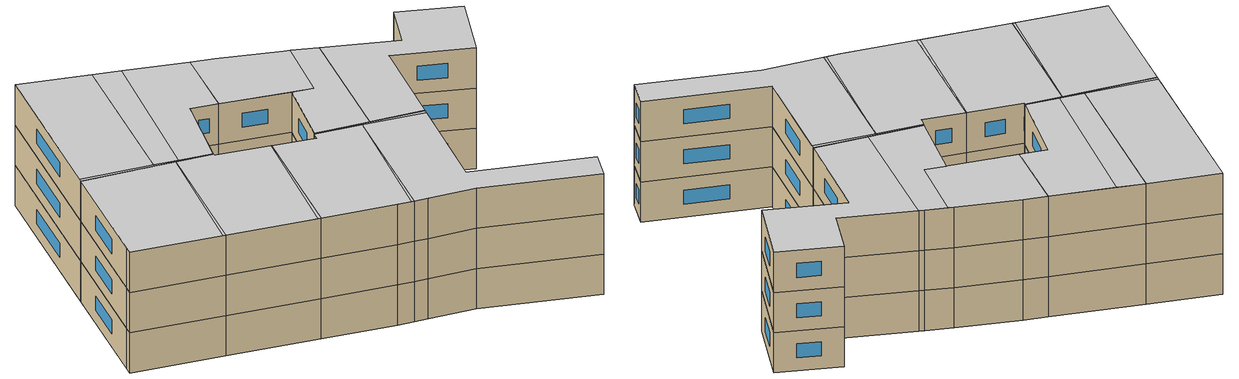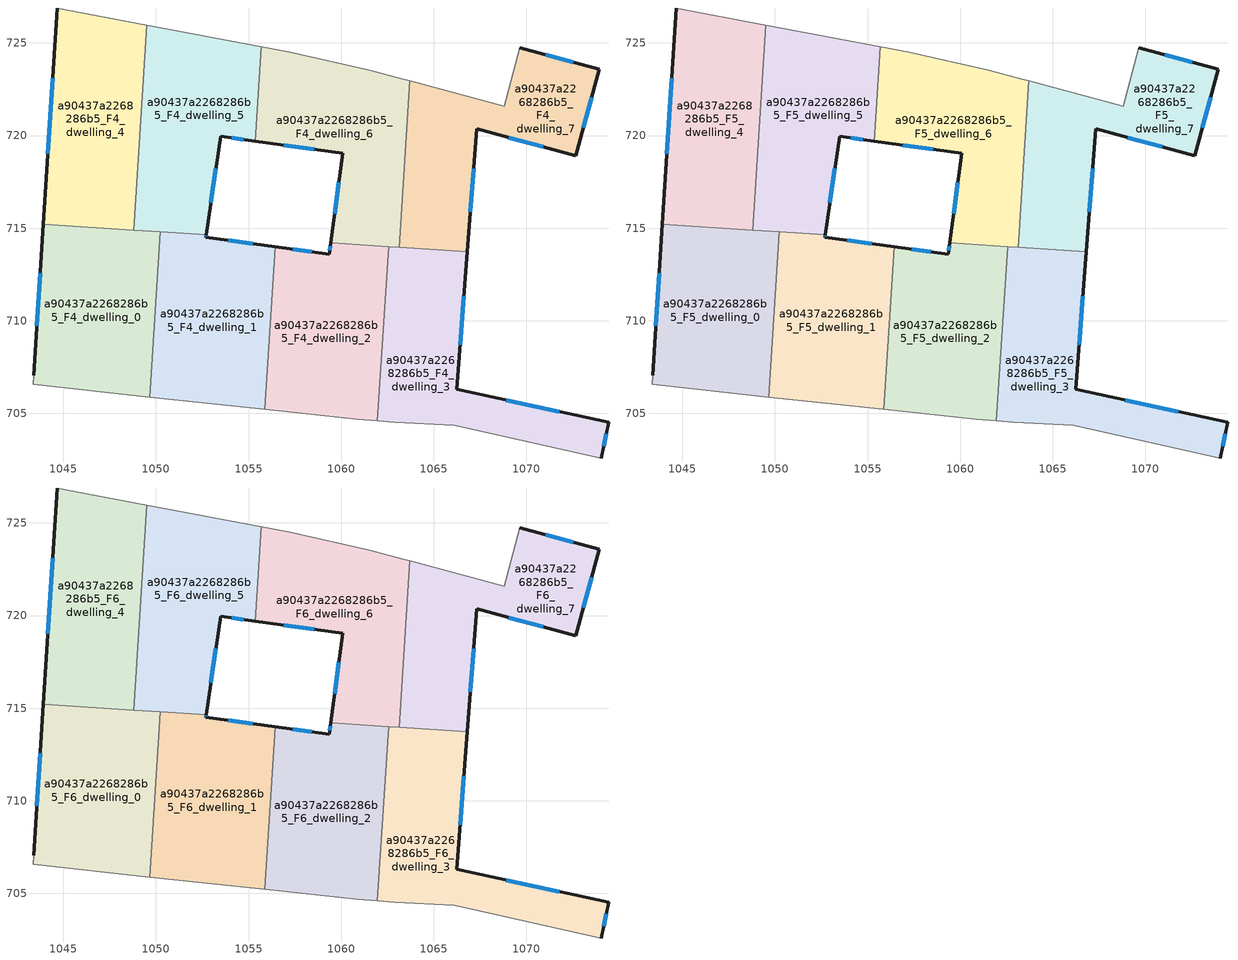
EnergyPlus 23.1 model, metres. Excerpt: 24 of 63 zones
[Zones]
a90437a2268286b5_F4_dwelling_0
 floor to a90437a2268286b5_F3_dwelling_0 (EU_floor_Construction): 1050.23,714.81 1049.66,705.89 1043.37,706.57 1043.4,707.08 1043.93,715.22 z12
 wall outside (EU_wall_Construction): 1043.93,715.22 1043.4,707.08 z12:15
 wall to a90437a2268286b5_F4_dwelling_1 (EU_wall_Construction): 1049.66,705.89 1050.23,714.81 z12:15
 wall adiabatic (EU_wall_Construction): 1043.4,707.08 1043.37,706.57 1049.66,705.89 z12:15
 wall to a90437a2268286b5_F4_dwelling_4 (EU_wall_Construction): 1048.8,714.9 1043.93,715.22 z12:15
 wall to a90437a2268286b5_F4_dwelling_5 (EU_wall_Construction): 1050.23,714.81 1048.8,714.9 z12:15
 window (EU_Window_Construction): 1043.76,712.57 1043.57,709.72 z12.98:14.02
a90437a2268286b5_F4_dwelling_1
 floor to a90437a2268286b5_F3_dwelling_1 (EU_floor_Construction): 1056.44,714 1055.87,705.22 1049.66,705.89 1050.23,714.81 1052.72,714.65 1052.7,714.5 z12
 wall outside (EU_wall_Construction): 1056.44,714 1052.7,714.5 1052.72,714.65 z12:15
 wall to a90437a2268286b5_F4_dwelling_2 (EU_wall_Construction): 1055.87,705.22 1056.44,714 z12:15
 wall adiabatic (EU_wall_Construction): 1049.66,705.89 1055.87,705.22 z12:15
 wall to a90437a2268286b5_F4_dwelling_5 (EU_wall_Construction): 1052.72,714.65 1050.23,714.81 z12:15
 window (EU_Window_Construction): 1052.71,714.55 1052.72,714.6 / 1055.22,714.16 1053.92,714.34 z12.98:14.02
a90437a2268286b5_F4_dwelling_2
 floor to a90437a2268286b5_F3_dwelling_2 (EU_floor_Construction): 1062.57,714.01 1061.96,704.59 1060.88,704.67 1055.87,705.22 1056.44,714 1059.35,713.61 1059.43,714.21 z12
 wall outside (EU_wall_Construction): 1059.43,714.21 1059.35,713.61 1056.44,714 z12:15
 wall to a90437a2268286b5_F4_dwelling_3 (EU_wall_Construction): 1061.96,704.59 1062.57,714.01 z12:15
 wall adiabatic (EU_wall_Construction): 1055.87,705.22 1060.88,704.67 1061.96,704.59 z12:15
 wall to a90437a2268286b5_F4_dwelling_6 (EU_wall_Construction): 1062.57,714.01 1059.43,714.21 z12:15
 window (EU_Window_Construction): 1058.4,713.73 1057.39,713.87 / 1059.41,714.02 1059.38,713.8 z12.98:14.02
a90437a2268286b5_F4_dwelling_3
 floor to a90437a2268286b5_F3_dwelling_3 (EU_floor_Construction): 1066.81,713.74 1066.24,706.3 1074.45,704.51 1074.03,702.59 1066.11,704.36 1062.9,704.53 1061.96,704.59 1062.57,714.01 z12
 wall outside (EU_wall_Construction): 1074.03,702.59 1074.45,704.51 1066.24,706.3 1066.81,713.74 z12:15
 wall adiabatic (EU_wall_Construction): 1061.96,704.59 1062.9,704.53 1066.11,704.36 1074.03,702.59 z12:15
 wall to a90437a2268286b5_F4_dwelling_7 (EU_wall_Construction): 1066.81,713.74 1063.13,713.97 z12:15
 wall to a90437a2268286b5_F4_dwelling_6 (EU_wall_Construction): 1063.13,713.97 1062.57,714.01 z12:15
 window (EU_Window_Construction): 1066.43,708.72 1066.62,711.32 / 1071.78,705.1 1068.91,705.72 / 1074.17,703.22 1074.31,703.89 z12.98:14.02
a90437a2268286b5_F4_dwelling_4
 floor to a90437a2268286b5_F3_dwelling_4 (EU_floor_Construction): 1049.52,725.96 1048.8,714.9 1043.93,715.22 1044.68,726.88 z12
 wall outside (EU_wall_Construction): 1044.68,726.88 1043.93,715.22 z12:15
 wall to a90437a2268286b5_F4_dwelling_5 (EU_wall_Construction): 1048.8,714.9 1049.52,725.96 z12:15
 wall adiabatic (EU_wall_Construction): 1049.52,725.96 1044.68,726.88 z12:15
 window (EU_Window_Construction): 1044.44,723.09 1044.17,719.01 z12.98:14.02
a90437a2268286b5_F4_dwelling_5
 floor to a90437a2268286b5_F3_dwelling_5 (EU_floor_Construction): 1055.69,724.78 1055.36,719.7 1053.49,719.96 1052.72,714.65 1048.8,714.9 1049.52,725.96 z12
 wall outside (EU_wall_Construction): 1052.72,714.65 1053.49,719.96 1055.36,719.7 z12:15
 wall adiabatic (EU_wall_Construction): 1055.69,724.78 1049.52,725.96 z12:15
 wall to a90437a2268286b5_F4_dwelling_6 (EU_wall_Construction): 1055.36,719.7 1055.69,724.78 z12:15
 window (EU_Window_Construction): 1054.1,719.87 1054.76,719.78 / 1052.97,716.37 1053.24,718.23 z12.98:14.02
a90437a2268286b5_F4_dwelling_6
 floor to a90437a2268286b5_F3_dwelling_6 (EU_floor_Construction): 1063.36,723.04 1063.71,722.95 1063.13,713.97 1059.43,714.21 1060.08,719.05 1055.36,719.7 1055.69,724.78 1057.24,724.49 1061.54,723.52 z12
 wall outside (EU_wall_Construction): 1055.36,719.7 1060.08,719.05 1059.43,714.21 z12:15
 wall adiabatic (EU_wall_Construction): 1063.71,722.95 1063.36,723.04 1061.54,723.52 1057.24,724.49 1055.69,724.78 z12:15
 wall to a90437a2268286b5_F4_dwelling_7 (EU_wall_Construction): 1063.13,713.97 1063.71,722.95 z12:15
 window (EU_Window_Construction): 1059.87,717.48 1059.64,715.79 / 1056.9,719.49 1058.55,719.26 z12.98:14.02
a90437a2268286b5_F4_dwelling_7
 floor to a90437a2268286b5_F3_dwelling_7 (EU_floor_Construction): 1073.93,723.57 1072.66,718.91 1067.31,720.36 1066.81,713.74 1063.13,713.97 1063.71,722.95 1068.8,721.59 1069.64,724.74 z12
 wall outside (EU_wall_Construction): 1066.81,713.74 1067.31,720.36 1072.66,718.91 1073.93,723.57 1069.64,724.74 z12:15
 wall adiabatic (EU_wall_Construction): 1069.64,724.74 1068.8,721.59 1063.71,722.95 z12:15
 window (EU_Window_Construction): 1066.97,715.89 1067.15,718.21 / 1072.54,723.95 1071.04,724.36 / 1073.07,720.43 1073.52,722.06 / 1069.05,719.89 1070.92,719.39 z12.98:14.02
a90437a2268286b5_F5_dwelling_0
 floor to a90437a2268286b5_F4_dwelling_0 (EU_floor_Construction): 1050.23,714.81 1049.66,705.89 1043.37,706.57 1043.4,707.08 1043.93,715.22 z15
 wall outside (EU_wall_Construction): 1043.93,715.22 1043.4,707.08 z15:18
 wall to a90437a2268286b5_F5_dwelling_1 (EU_wall_Construction): 1049.66,705.89 1050.23,714.81 z15:18
 wall adiabatic (EU_wall_Construction): 1043.4,707.08 1043.37,706.57 1049.66,705.89 z15:18
 wall to a90437a2268286b5_F5_dwelling_4 (EU_wall_Construction): 1048.8,714.9 1043.93,715.22 z15:18
 wall to a90437a2268286b5_F5_dwelling_5 (EU_wall_Construction): 1050.23,714.81 1048.8,714.9 z15:18
 window (EU_Window_Construction): 1043.76,712.57 1043.57,709.72 z15.98:17.02
a90437a2268286b5_F5_dwelling_1
 floor to a90437a2268286b5_F4_dwelling_1 (EU_floor_Construction): 1056.44,714 1055.87,705.22 1049.66,705.89 1050.23,714.81 1052.72,714.65 1052.7,714.5 z15
 wall outside (EU_wall_Construction): 1056.44,714 1052.7,714.5 1052.72,714.65 z15:18
 wall to a90437a2268286b5_F5_dwelling_2 (EU_wall_Construction): 1055.87,705.22 1056.44,714 z15:18
 wall adiabatic (EU_wall_Construction): 1049.66,705.89 1055.87,705.22 z15:18
 wall to a90437a2268286b5_F5_dwelling_5 (EU_wall_Construction): 1052.72,714.65 1050.23,714.81 z15:18
 window (EU_Window_Construction): 1052.71,714.55 1052.72,714.6 / 1055.22,714.16 1053.92,714.34 z15.98:17.02
a90437a2268286b5_F5_dwelling_2
 floor to a90437a2268286b5_F4_dwelling_2 (EU_floor_Construction): 1062.57,714.01 1061.96,704.59 1060.88,704.67 1055.87,705.22 1056.44,714 1059.35,713.61 1059.43,714.21 z15
 wall outside (EU_wall_Construction): 1059.43,714.21 1059.35,713.61 1056.44,714 z15:18
 wall to a90437a2268286b5_F5_dwelling_3 (EU_wall_Construction): 1061.96,704.59 1062.57,714.01 z15:18
 wall adiabatic (EU_wall_Construction): 1055.87,705.22 1060.88,704.67 1061.96,704.59 z15:18
 wall to a90437a2268286b5_F5_dwelling_6 (EU_wall_Construction): 1062.57,714.01 1059.43,714.21 z15:18
 window (EU_Window_Construction): 1058.4,713.73 1057.39,713.87 / 1059.41,714.02 1059.38,713.8 z15.98:17.02
a90437a2268286b5_F5_dwelling_3
 floor to a90437a2268286b5_F4_dwelling_3 (EU_floor_Construction): 1066.81,713.74 1066.24,706.3 1074.45,704.51 1074.03,702.59 1066.11,704.36 1062.9,704.53 1061.96,704.59 1062.57,714.01 z15
 wall outside (EU_wall_Construction): 1074.03,702.59 1074.45,704.51 1066.24,706.3 1066.81,713.74 z15:18
 wall adiabatic (EU_wall_Construction): 1061.96,704.59 1062.9,704.53 1066.11,704.36 1074.03,702.59 z15:18
 wall to a90437a2268286b5_F5_dwelling_7 (EU_wall_Construction): 1066.81,713.74 1063.13,713.97 z15:18
 wall to a90437a2268286b5_F5_dwelling_6 (EU_wall_Construction): 1063.13,713.97 1062.57,714.01 z15:18
 window (EU_Window_Construction): 1066.43,708.72 1066.62,711.32 / 1071.78,705.1 1068.91,705.72 / 1074.17,703.22 1074.31,703.89 z15.98:17.02
a90437a2268286b5_F5_dwelling_4
 floor to a90437a2268286b5_F4_dwelling_4 (EU_floor_Construction): 1049.52,725.96 1048.8,714.9 1043.93,715.22 1044.68,726.88 z15
 wall outside (EU_wall_Construction): 1044.68,726.88 1043.93,715.22 z15:18
 wall to a90437a2268286b5_F5_dwelling_5 (EU_wall_Construction): 1048.8,714.9 1049.52,725.96 z15:18
 wall adiabatic (EU_wall_Construction): 1049.52,725.96 1044.68,726.88 z15:18
 window (EU_Window_Construction): 1044.44,723.09 1044.17,719.01 z15.98:17.02
a90437a2268286b5_F5_dwelling_5
 floor to a90437a2268286b5_F4_dwelling_5 (EU_floor_Construction): 1055.69,724.78 1055.36,719.7 1053.49,719.96 1052.72,714.65 1048.8,714.9 1049.52,725.96 z15
 wall outside (EU_wall_Construction): 1052.72,714.65 1053.49,719.96 1055.36,719.7 z15:18
 wall adiabatic (EU_wall_Construction): 1055.69,724.78 1049.52,725.96 z15:18
 wall to a90437a2268286b5_F5_dwelling_6 (EU_wall_Construction): 1055.36,719.7 1055.69,724.78 z15:18
 window (EU_Window_Construction): 1054.1,719.87 1054.76,719.78 / 1052.97,716.37 1053.24,718.23 z15.98:17.02
a90437a2268286b5_F5_dwelling_6
 floor to a90437a2268286b5_F4_dwelling_6 (EU_floor_Construction): 1063.36,723.04 1063.71,722.95 1063.13,713.97 1059.43,714.21 1060.08,719.05 1055.36,719.7 1055.69,724.78 1057.24,724.49 1061.54,723.52 z15
 wall outside (EU_wall_Construction): 1055.36,719.7 1060.08,719.05 1059.43,714.21 z15:18
 wall adiabatic (EU_wall_Construction): 1063.71,722.95 1063.36,723.04 1061.54,723.52 1057.24,724.49 1055.69,724.78 z15:18
 wall to a90437a2268286b5_F5_dwelling_7 (EU_wall_Construction): 1063.13,713.97 1063.71,722.95 z15:18
 window (EU_Window_Construction): 1059.87,717.48 1059.64,715.79 / 1056.9,719.49 1058.55,719.26 z15.98:17.02
a90437a2268286b5_F5_dwelling_7
 floor to a90437a2268286b5_F4_dwelling_7 (EU_floor_Construction): 1073.93,723.57 1072.66,718.91 1067.31,720.36 1066.81,713.74 1063.13,713.97 1063.71,722.95 1068.8,721.59 1069.64,724.74 z15
 wall outside (EU_wall_Construction): 1066.81,713.74 1067.31,720.36 1072.66,718.91 1073.93,723.57 1069.64,724.74 z15:18
 wall adiabatic (EU_wall_Construction): 1069.64,724.74 1068.8,721.59 1063.71,722.95 z15:18
 window (EU_Window_Construction): 1066.97,715.89 1067.15,718.21 / 1072.54,723.95 1071.04,724.36 / 1073.07,720.43 1073.52,722.06 / 1069.05,719.89 1070.92,719.39 z15.98:17.02
a90437a2268286b5_F6_dwelling_0
 floor to a90437a2268286b5_F5_dwelling_0 (EU_floor_Construction): 1050.23,714.81 1049.66,705.89 1043.37,706.57 1043.4,707.08 1043.93,715.22 z18
 wall outside (EU_wall_Construction): 1043.93,715.22 1043.4,707.08 z18:21
 wall to a90437a2268286b5_F6_dwelling_1 (EU_wall_Construction): 1049.66,705.89 1050.23,714.81 z18:21
 wall adiabatic (EU_wall_Construction): 1043.4,707.08 1043.37,706.57 1049.66,705.89 z18:21
 wall to a90437a2268286b5_F6_dwelling_4 (EU_wall_Construction): 1048.8,714.9 1043.93,715.22 z18:21
 wall to a90437a2268286b5_F6_dwelling_5 (EU_wall_Construction): 1050.23,714.81 1048.8,714.9 z18:21
 window (EU_Window_Construction): 1043.76,712.57 1043.57,709.72 z18.98:20.02
 ceiling to a90437a2268286b5_F7_dwelling_0 (EU_floor_Construction): 1049.45,705.91 1050.21,714.81 1043.93,715.22 1043.4,707.08 1043.37,706.57 z21
 ceiling adiabatic (EU_roof_Construction): 1049.66,705.89 1050.23,714.81 1050.21,714.81 1049.45,705.91 z21
a90437a2268286b5_F6_dwelling_1
 floor to a90437a2268286b5_F5_dwelling_1 (EU_floor_Construction): 1056.44,714 1055.87,705.22 1049.66,705.89 1050.23,714.81 1052.72,714.65 1052.7,714.5 z18
 wall outside (EU_wall_Construction): 1056.44,714 1052.7,714.5 1052.72,714.65 z18:21
 wall to a90437a2268286b5_F6_dwelling_2 (EU_wall_Construction): 1055.87,705.22 1056.44,714 z18:21
 wall adiabatic (EU_wall_Construction): 1049.66,705.89 1055.87,705.22 z18:21
 wall to a90437a2268286b5_F6_dwelling_5 (EU_wall_Construction): 1052.72,714.65 1050.23,714.81 z18:21
 window (EU_Window_Construction): 1052.71,714.55 1052.72,714.6 / 1055.22,714.16 1053.92,714.34 z18.98:20.02
 ceiling adiabatic (EU_roof_Construction): 1055.64,705.24 1056.39,714.01 1052.7,714.5 1052.72,714.65 1050.23,714.81 1049.66,705.89 z21
 ceiling to a90437a2268286b5_F7_dwelling_2 (EU_floor_Construction): 1055.87,705.22 1056.44,714 1056.39,714.01 1055.64,705.24 z21
a90437a2268286b5_F6_dwelling_2
 floor to a90437a2268286b5_F5_dwelling_2 (EU_floor_Construction): 1062.57,714.01 1061.96,704.59 1060.88,704.67 1055.87,705.22 1056.44,714 1059.35,713.61 1059.43,714.21 z18
 wall outside (EU_wall_Construction): 1059.43,714.21 1059.35,713.61 1056.44,714 z18:21
 wall to a90437a2268286b5_F6_dwelling_3 (EU_wall_Construction): 1061.96,704.59 1062.57,714.01 z18:21
 wall adiabatic (EU_wall_Construction): 1055.87,705.22 1060.88,704.67 1061.96,704.59 z18:21
 wall to a90437a2268286b5_F6_dwelling_6 (EU_wall_Construction): 1062.57,714.01 1059.43,714.21 z18:21
 window (EU_Window_Construction): 1058.4,713.73 1057.39,713.87 / 1059.41,714.02 1059.38,713.8 z18.98:20.02
 ceiling to a90437a2268286b5_F7_dwelling_2 (EU_floor_Construction): 1061.77,704.61 1062.54,713.56 1062.56,713.85 1059.42,714.12 1059.35,713.61 1056.44,714 1055.87,705.22 1060.88,704.67 z21
 ceiling to a90437a2268286b5_F7_dwelling_3 (EU_floor_Construction): 1061.96,704.59 1062.54,713.56 1061.77,704.61 z21
 ceiling to a90437a2268286b5_F7_dwelling_6 (EU_floor_Construction): 1062.56,713.85 1062.57,714.01 1059.43,714.21 1059.42,714.12 z21
a90437a2268286b5_F6_dwelling_3
 floor to a90437a2268286b5_F5_dwelling_3 (EU_floor_Construction): 1066.81,713.74 1066.24,706.3 1074.45,704.51 1074.03,702.59 1066.11,704.36 1062.9,704.53 1061.96,704.59 1062.57,714.01 z18
 wall outside (EU_wall_Construction): 1074.03,702.59 1074.45,704.51 1066.24,706.3 1066.81,713.74 z18:21
 wall adiabatic (EU_wall_Construction): 1061.96,704.59 1062.9,704.53 1066.11,704.36 1074.03,702.59 z18:21
 wall to a90437a2268286b5_F6_dwelling_7 (EU_wall_Construction): 1066.81,713.74 1063.13,713.97 z18:21
 wall to a90437a2268286b5_F6_dwelling_6 (EU_wall_Construction): 1063.13,713.97 1062.57,714.01 z18:21
 window (EU_Window_Construction): 1066.43,708.72 1066.62,711.32 / 1071.78,705.1 1068.91,705.72 / 1074.17,703.22 1074.31,703.89 z18.98:20.02
 ceiling to a90437a2268286b5_F7_dwelling_3 (EU_floor_Construction): 1074.03,702.59 1074.45,704.51 1066.24,706.3 1066.79,713.49 1062.57,713.85 1062.54,713.56 1061.96,704.59 1062.9,704.53 1066.11,704.36 z21
 ceiling to a90437a2268286b5_F7_dwelling_6 (EU_floor_Construction): 1066.79,713.49 1066.81,713.74 1062.57,714.01 1062.56,713.85 z21
a90437a2268286b5_F6_dwelling_4
 floor to a90437a2268286b5_F5_dwelling_4 (EU_floor_Construction): 1049.52,725.96 1048.8,714.9 1043.93,715.22 1044.68,726.88 z18
 wall outside (EU_wall_Construction): 1044.68,726.88 1043.93,715.22 z18:21
 wall to a90437a2268286b5_F6_dwelling_5 (EU_wall_Construction): 1048.8,714.9 1049.52,725.96 z18:21
 wall adiabatic (EU_wall_Construction): 1049.52,725.96 1044.68,726.88 z18:21
 window (EU_Window_Construction): 1044.44,723.09 1044.17,719.01 z18.98:20.02
 ceiling to a90437a2268286b5_F7_dwelling_4 (EU_floor_Construction): 1048.81,715.03 1049.52,725.96 1044.68,726.88 1043.94,715.45 z21
 ceiling adiabatic (EU_roof_Construction): 1048.8,714.9 1048.81,715.03 1043.94,715.45 1043.93,715.22 z21
a90437a2268286b5_F6_dwelling_5
 floor to a90437a2268286b5_F5_dwelling_5 (EU_floor_Construction): 1055.69,724.78 1055.36,719.7 1053.49,719.96 1052.72,714.65 1048.8,714.9 1049.52,725.96 z18
 wall outside (EU_wall_Construction): 1052.72,714.65 1053.49,719.96 1055.36,719.7 z18:21
 wall adiabatic (EU_wall_Construction): 1055.69,724.78 1049.52,725.96 z18:21
 wall to a90437a2268286b5_F6_dwelling_6 (EU_wall_Construction): 1055.36,719.7 1055.69,724.78 z18:21
 window (EU_Window_Construction): 1054.1,719.87 1054.76,719.78 / 1052.97,716.37 1053.24,718.23 z18.98:20.02
 ceiling to a90437a2268286b5_F7_dwelling_5 (EU_floor_Construction): 1052.73,714.7 1053.49,719.96 1055.36,719.7 1055.69,724.78 1051.4,725.6 1050.48,714.89 z21
 ceiling to a90437a2268286b5_F7_dwelling_4 (EU_floor_Construction): 1050.48,714.89 1051.4,725.6 1049.52,725.96 1048.81,715.03 z21
 ceiling to a90437a2268286b5_F7_dwelling_1 (EU_floor_Construction): 1052.72,714.65 1052.73,714.7 1050.22,714.91 1050.21,714.81 z21
 ceiling adiabatic (EU_roof_Construction): 1050.21,714.81 1050.22,714.91 1048.81,715.03 1048.8,714.9 z21
a90437a2268286b5_F6_dwelling_6
 floor to a90437a2268286b5_F5_dwelling_6 (EU_floor_Construction): 1063.36,723.04 1063.71,722.95 1063.13,713.97 1059.43,714.21 1060.08,719.05 1055.36,719.7 1055.69,724.78 1057.24,724.49 1061.54,723.52 z18
 wall outside (EU_wall_Construction): 1055.36,719.7 1060.08,719.05 1059.43,714.21 z18:21
 wall adiabatic (EU_wall_Construction): 1063.71,722.95 1063.36,723.04 1061.54,723.52 1057.24,724.49 1055.69,724.78 z18:21
 wall to a90437a2268286b5_F6_dwelling_7 (EU_wall_Construction): 1063.13,713.97 1063.71,722.95 z18:21
 window (EU_Window_Construction): 1059.87,717.48 1059.64,715.79 / 1056.9,719.49 1058.55,719.26 z18.98:20.02
 ceiling to a90437a2268286b5_F7_dwelling_6 (EU_floor_Construction): 1063.13,713.97 1063.71,722.95 1063.36,723.04 1061.93,723.42 1061.54,718.86 1060.08,719.05 1059.43,714.21 z21
 ceiling to a90437a2268286b5_F7_dwelling_5 (EU_floor_Construction): 1061.54,718.86 1061.93,723.42 1061.54,723.52 1057.24,724.49 1055.69,724.78 1055.36,719.7 z21
a90437a2268286b5_F6_dwelling_7
 floor to a90437a2268286b5_F5_dwelling_7 (EU_floor_Construction): 1073.93,723.57 1072.66,718.91 1067.31,720.36 1066.81,713.74 1063.13,713.97 1063.71,722.95 1068.8,721.59 1069.64,724.74 z18
 wall outside (EU_wall_Construction): 1066.81,713.74 1067.31,720.36 1072.66,718.91 1073.93,723.57 1069.64,724.74 z18:21
 wall adiabatic (EU_wall_Construction): 1069.64,724.74 1068.8,721.59 1063.71,722.95 z18:21
 window (EU_Window_Construction): 1066.97,715.89 1067.15,718.21 / 1072.54,723.95 1071.04,724.36 / 1073.07,720.43 1073.52,722.06 / 1069.05,719.89 1070.92,719.39 z18.98:20.02
 ceiling to a90437a2268286b5_F7_dwelling_6 (EU_floor_Construction): 1072.66,718.91 1073.93,723.57 1069.64,724.74 1068.8,721.59 1063.71,722.95 1063.13,713.97 1066.81,713.74 1067.31,720.36 z21
[Building]
EU S2 Campaign: North Axis=0; Terrain=City; Solar Distribution=FullExterior
[Site:Location]
Bologna: Latitude=44.5; Longitude=11.25; Time Zone=1; Elevation=37
[SizingPeriod:WeatherFileDays]
AnnualSizingPeriod: Begin Month=1; Begin Day of Month=1; End Month=12; End Day of Month=31; Day of Week for Start Day=Monday; Use Weather File Daylight Saving Period=No; Use Weather File Rain and Snow Indicators=No
[MATERIAL]
EU_InternalMass_Material: Roughness=MediumRough; Thickness=0.1; Conductivity=1; Density=1800; Specific Heat=900; Thermal Absorptance=0.9; Solar Absorptance=0.7; Visible Absorptance=0.7
[MATERIAL:NOMASS] Roughness=MediumRough; Thermal Absorptance=0.9; Solar Absorptance=0.7; Visible Absorptance=0.7
Name | Thermal Resistance
EU_wall_NoMass | 0.905828
EU_roof_NoMass | 0.37593
EU_floor_NoMass | 0.67114
[WINDOWMATERIAL:SIMPLEGLAZINGSYSTEM]
EU_Window_SimpleGlazing: UFactor=4.52486; Solar Heat Gain Coefficient=0.85; Visible Transmittance=0.85
[CONSTRUCTION]
EU_wall_Construction: EU_wall_NoMass
EU_roof_Construction: EU_roof_NoMass
EU_floor_Construction: EU_floor_NoMass
EU_Window_Construction: EU_Window_SimpleGlazing
EU_InternalMass_Construction: EU_InternalMass_Material
[ZONE] Type=1; Multiplier=1; Ceiling Height=autocalculate; Floor Area=autocalculate; Part of Total Floor Area=Yes
Name | Volume
a90437a2268286b5_F4_dwelling_0; a90437a2268286b5_F5_dwelling_0; a90437a2268286b5_F6_dwelling_0 | 166.869
a90437a2268286b5_F4_dwelling_1; a90437a2268286b5_F5_dwelling_1; a90437a2268286b5_F6_dwelling_1; a90437a2268286b5_F4_dwelling_2; a90437a2268286b5_F5_dwelling_2; a90437a2268286b5_F6_dwelling_2 | 166.868
a90437a2268286b5_F4_dwelling_3; a90437a2268286b5_F5_dwelling_3; a90437a2268286b5_F6_dwelling_3 | 166.902
a90437a2268286b5_F4_dwelling_4; a90437a2268286b5_F5_dwelling_4; a90437a2268286b5_F6_dwelling_4; a90437a2268286b5_F4_dwelling_7; a90437a2268286b5_F5_dwelling_7; a90437a2268286b5_F6_dwelling_7 | 166.89
a90437a2268286b5_F4_dwelling_5; a90437a2268286b5_F5_dwelling_5; a90437a2268286b5_F6_dwelling_5 | 166.877
a90437a2268286b5_F4_dwelling_6; a90437a2268286b5_F5_dwelling_6; a90437a2268286b5_F6_dwelling_6 | 166.88
[INTERNALMASS] Construction=EU_InternalMass_Construction
Name | Zone or ZoneList | Surface Area
a90437a2268286b5_F4_dwelling_0_EU_InternalMass | a90437a2268286b5_F4_dwelling_0 | 55.6231
a90437a2268286b5_F4_dwelling_1_EU_InternalMass | a90437a2268286b5_F4_dwelling_1 | 55.6227
a90437a2268286b5_F4_dwelling_2_EU_InternalMass | a90437a2268286b5_F4_dwelling_2 | 55.6225
a90437a2268286b5_F4_dwelling_3_EU_InternalMass | a90437a2268286b5_F4_dwelling_3 | 55.6339
a90437a2268286b5_F4_dwelling_4_EU_InternalMass | a90437a2268286b5_F4_dwelling_4 | 55.63
a90437a2268286b5_F4_dwelling_5_EU_InternalMass | a90437a2268286b5_F4_dwelling_5 | 55.6256
a90437a2268286b5_F4_dwelling_6_EU_InternalMass | a90437a2268286b5_F4_dwelling_6 | 55.6267
a90437a2268286b5_F4_dwelling_7_EU_InternalMass | a90437a2268286b5_F4_dwelling_7 | 55.6302
a90437a2268286b5_F5_dwelling_0_EU_InternalMass | a90437a2268286b5_F5_dwelling_0 | 55.6231
a90437a2268286b5_F5_dwelling_1_EU_InternalMass | a90437a2268286b5_F5_dwelling_1 | 55.6227
a90437a2268286b5_F5_dwelling_2_EU_InternalMass | a90437a2268286b5_F5_dwelling_2 | 55.6225
a90437a2268286b5_F5_dwelling_3_EU_InternalMass | a90437a2268286b5_F5_dwelling_3 | 55.6339
a90437a2268286b5_F5_dwelling_4_EU_InternalMass | a90437a2268286b5_F5_dwelling_4 | 55.63
a90437a2268286b5_F5_dwelling_5_EU_InternalMass | a90437a2268286b5_F5_dwelling_5 | 55.6256
a90437a2268286b5_F5_dwelling_6_EU_InternalMass | a90437a2268286b5_F5_dwelling_6 | 55.6267
a90437a2268286b5_F5_dwelling_7_EU_InternalMass | a90437a2268286b5_F5_dwelling_7 | 55.6302
a90437a2268286b5_F6_dwelling_0_EU_InternalMass | a90437a2268286b5_F6_dwelling_0 | 55.6231
a90437a2268286b5_F6_dwelling_1_EU_InternalMass | a90437a2268286b5_F6_dwelling_1 | 55.6227
a90437a2268286b5_F6_dwelling_2_EU_InternalMass | a90437a2268286b5_F6_dwelling_2 | 55.6225
a90437a2268286b5_F6_dwelling_3_EU_InternalMass | a90437a2268286b5_F6_dwelling_3 | 55.6339
a90437a2268286b5_F6_dwelling_4_EU_InternalMass | a90437a2268286b5_F6_dwelling_4 | 55.63
a90437a2268286b5_F6_dwelling_5_EU_InternalMass | a90437a2268286b5_F6_dwelling_5 | 55.6256
a90437a2268286b5_F6_dwelling_6_EU_InternalMass | a90437a2268286b5_F6_dwelling_6 | 55.6267
a90437a2268286b5_F6_dwelling_7_EU_InternalMass | a90437a2268286b5_F6_dwelling_7 | 55.6302
[OTHEREQUIPMENT] Fuel Type=Electricity; Design Level Calculation Method=Watts/Area; Power per Zone Floor Area=1; Fraction Latent=0; Fraction Radiant=0; Fraction Lost=0; Carbon Dioxide Generation Rate=0; EndUse Subcategory=EU_Step8_InternalGains
Name | Zone or ZoneList or Space or SpaceList | Schedule
EU_Step8_InternalGain_a90437a2268286b5_F4_dwelling_0_f000 | a90437a2268286b5_F4_dwelling_0 | EU_Step8_GainSchedule_a90437a2268286b5_F4_dwelling_0_f000
EU_Step8_InternalGain_a90437a2268286b5_F4_dwelling_1_f000 | a90437a2268286b5_F4_dwelling_1 | EU_Step8_GainSchedule_a90437a2268286b5_F4_dwelling_1_f000
EU_Step8_InternalGain_a90437a2268286b5_F4_dwelling_2_f000 | a90437a2268286b5_F4_dwelling_2 | EU_Step8_GainSchedule_a90437a2268286b5_F4_dwelling_2_f000
EU_Step8_InternalGain_a90437a2268286b5_F4_dwelling_3_f000 | a90437a2268286b5_F4_dwelling_3 | EU_Step8_GainSchedule_a90437a2268286b5_F4_dwelling_3_f000
EU_Step8_InternalGain_a90437a2268286b5_F4_dwelling_4_f000 | a90437a2268286b5_F4_dwelling_4 | EU_Step8_GainSchedule_a90437a2268286b5_F4_dwelling_4_f000
EU_Step8_InternalGain_a90437a2268286b5_F4_dwelling_5_f000 | a90437a2268286b5_F4_dwelling_5 | EU_Step8_GainSchedule_a90437a2268286b5_F4_dwelling_5_f000
EU_Step8_InternalGain_a90437a2268286b5_F4_dwelling_6_f000 | a90437a2268286b5_F4_dwelling_6 | EU_Step8_GainSchedule_a90437a2268286b5_F4_dwelling_6_f000
EU_Step8_InternalGain_a90437a2268286b5_F4_dwelling_7_f000 | a90437a2268286b5_F4_dwelling_7 | EU_Step8_GainSchedule_a90437a2268286b5_F4_dwelling_7_f000
EU_Step8_InternalGain_a90437a2268286b5_F5_dwelling_0_f000 | a90437a2268286b5_F5_dwelling_0 | EU_Step8_GainSchedule_a90437a2268286b5_F5_dwelling_0_f000
EU_Step8_InternalGain_a90437a2268286b5_F5_dwelling_1_f000 | a90437a2268286b5_F5_dwelling_1 | EU_Step8_GainSchedule_a90437a2268286b5_F5_dwelling_1_f000
EU_Step8_InternalGain_a90437a2268286b5_F5_dwelling_2_f000 | a90437a2268286b5_F5_dwelling_2 | EU_Step8_GainSchedule_a90437a2268286b5_F5_dwelling_2_f000
EU_Step8_InternalGain_a90437a2268286b5_F5_dwelling_3_f000 | a90437a2268286b5_F5_dwelling_3 | EU_Step8_GainSchedule_a90437a2268286b5_F5_dwelling_3_f000
EU_Step8_InternalGain_a90437a2268286b5_F5_dwelling_4_f000 | a90437a2268286b5_F5_dwelling_4 | EU_Step8_GainSchedule_a90437a2268286b5_F5_dwelling_4_f000
EU_Step8_InternalGain_a90437a2268286b5_F5_dwelling_5_f000 | a90437a2268286b5_F5_dwelling_5 | EU_Step8_GainSchedule_a90437a2268286b5_F5_dwelling_5_f000
EU_Step8_InternalGain_a90437a2268286b5_F5_dwelling_6_f000 | a90437a2268286b5_F5_dwelling_6 | EU_Step8_GainSchedule_a90437a2268286b5_F5_dwelling_6_f000
EU_Step8_InternalGain_a90437a2268286b5_F5_dwelling_7_f000 | a90437a2268286b5_F5_dwelling_7 | EU_Step8_GainSchedule_a90437a2268286b5_F5_dwelling_7_f000
EU_Step8_InternalGain_a90437a2268286b5_F6_dwelling_0_f000 | a90437a2268286b5_F6_dwelling_0 | EU_Step8_GainSchedule_a90437a2268286b5_F6_dwelling_0_f000
EU_Step8_InternalGain_a90437a2268286b5_F6_dwelling_1_f000 | a90437a2268286b5_F6_dwelling_1 | EU_Step8_GainSchedule_a90437a2268286b5_F6_dwelling_1_f000
EU_Step8_InternalGain_a90437a2268286b5_F6_dwelling_2_f000 | a90437a2268286b5_F6_dwelling_2 | EU_Step8_GainSchedule_a90437a2268286b5_F6_dwelling_2_f000
EU_Step8_InternalGain_a90437a2268286b5_F6_dwelling_3_f000 | a90437a2268286b5_F6_dwelling_3 | EU_Step8_GainSchedule_a90437a2268286b5_F6_dwelling_3_f000
EU_Step8_InternalGain_a90437a2268286b5_F6_dwelling_4_f000 | a90437a2268286b5_F6_dwelling_4 | EU_Step8_GainSchedule_a90437a2268286b5_F6_dwelling_4_f000
EU_Step8_InternalGain_a90437a2268286b5_F6_dwelling_5_f000 | a90437a2268286b5_F6_dwelling_5 | EU_Step8_GainSchedule_a90437a2268286b5_F6_dwelling_5_f000
EU_Step8_InternalGain_a90437a2268286b5_F6_dwelling_6_f000 | a90437a2268286b5_F6_dwelling_6 | EU_Step8_GainSchedule_a90437a2268286b5_F6_dwelling_6_f000
EU_Step8_InternalGain_a90437a2268286b5_F6_dwelling_7_f000 | a90437a2268286b5_F6_dwelling_7 | EU_Step8_GainSchedule_a90437a2268286b5_F6_dwelling_7_f000
[ZONEVENTILATION:DESIGNFLOWRATE] Schedule=EU_AlwaysOn; Design Flow Rate Calculation Method=AirChanges/Hour; Air Changes per Hour=0.73129; Ventilation Type=Natural; Fan Pressure Rise=0; Fan Total Efficiency=1; Constant Term Coefficient=1; Temperature Term Coefficient=0; Velocity Term Coefficient=0; Velocity Squared Term Coefficient=0; Minimum Indoor Temperature=-100; Maximum Indoor Temperature=100; Delta Temperature=-100; Minimum Outdoor Temperature=-100; Maximum Outdoor Temperature=100; Maximum Wind Speed=40
Name | Zone or ZoneList or Space or SpaceList
EU_ConstantAir_a90437a2268286b5_F4_dwelling_0 | a90437a2268286b5_F4_dwelling_0
EU_ConstantAir_a90437a2268286b5_F4_dwelling_1 | a90437a2268286b5_F4_dwelling_1
EU_ConstantAir_a90437a2268286b5_F4_dwelling_2 | a90437a2268286b5_F4_dwelling_2
EU_ConstantAir_a90437a2268286b5_F4_dwelling_3 | a90437a2268286b5_F4_dwelling_3
EU_ConstantAir_a90437a2268286b5_F4_dwelling_4 | a90437a2268286b5_F4_dwelling_4
EU_ConstantAir_a90437a2268286b5_F4_dwelling_5 | a90437a2268286b5_F4_dwelling_5
EU_ConstantAir_a90437a2268286b5_F4_dwelling_6 | a90437a2268286b5_F4_dwelling_6
EU_ConstantAir_a90437a2268286b5_F4_dwelling_7 | a90437a2268286b5_F4_dwelling_7
EU_ConstantAir_a90437a2268286b5_F5_dwelling_0 | a90437a2268286b5_F5_dwelling_0
EU_ConstantAir_a90437a2268286b5_F5_dwelling_1 | a90437a2268286b5_F5_dwelling_1
EU_ConstantAir_a90437a2268286b5_F5_dwelling_2 | a90437a2268286b5_F5_dwelling_2
EU_ConstantAir_a90437a2268286b5_F5_dwelling_3 | a90437a2268286b5_F5_dwelling_3
EU_ConstantAir_a90437a2268286b5_F5_dwelling_4 | a90437a2268286b5_F5_dwelling_4
EU_ConstantAir_a90437a2268286b5_F5_dwelling_5 | a90437a2268286b5_F5_dwelling_5
EU_ConstantAir_a90437a2268286b5_F5_dwelling_6 | a90437a2268286b5_F5_dwelling_6
EU_ConstantAir_a90437a2268286b5_F5_dwelling_7 | a90437a2268286b5_F5_dwelling_7
EU_ConstantAir_a90437a2268286b5_F6_dwelling_0 | a90437a2268286b5_F6_dwelling_0
EU_ConstantAir_a90437a2268286b5_F6_dwelling_1 | a90437a2268286b5_F6_dwelling_1
EU_ConstantAir_a90437a2268286b5_F6_dwelling_2 | a90437a2268286b5_F6_dwelling_2
EU_ConstantAir_a90437a2268286b5_F6_dwelling_3 | a90437a2268286b5_F6_dwelling_3
EU_ConstantAir_a90437a2268286b5_F6_dwelling_4 | a90437a2268286b5_F6_dwelling_4
EU_ConstantAir_a90437a2268286b5_F6_dwelling_5 | a90437a2268286b5_F6_dwelling_5
EU_ConstantAir_a90437a2268286b5_F6_dwelling_6 | a90437a2268286b5_F6_dwelling_6
EU_ConstantAir_a90437a2268286b5_F6_dwelling_7 | a90437a2268286b5_F6_dwelling_7
[HVACTEMPLATE:THERMOSTAT] Constant Heating Setpoint=20; Constant Cooling Setpoint=50
EU_HeatOnly_a90437a2268286b5_F0_dwelling_0; EU_HeatOnly_a90437a2268286b5_F0_dwelling_1; EU_HeatOnly_a90437a2268286b5_F0_dwelling_2; EU_HeatOnly_a90437a2268286b5_F0_dwelling_3; EU_HeatOnly_a90437a2268286b5_F0_dwelling_4; EU_HeatOnly_a90437a2268286b5_F0_dwelling_5; EU_HeatOnly_a90437a2268286b5_F0_dwelling_6; EU_HeatOnly_a90437a2268286b5_F0_dwelling_7; EU_HeatOnly_a90437a2268286b5_F1_dwelling_0; EU_HeatOnly_a90437a2268286b5_F1_dwelling_1; EU_HeatOnly_a90437a2268286b5_F1_dwelling_2; EU_HeatOnly_a90437a2268286b5_F1_dwelling_3; EU_HeatOnly_a90437a2268286b5_F1_dwelling_4; EU_HeatOnly_a90437a2268286b5_F1_dwelling_5; EU_HeatOnly_a90437a2268286b5_F1_dwelling_6; EU_HeatOnly_a90437a2268286b5_F1_dwelling_7; EU_HeatOnly_a90437a2268286b5_F2_dwelling_0; EU_HeatOnly_a90437a2268286b5_F2_dwelling_1; EU_HeatOnly_a90437a2268286b5_F2_dwelling_2; EU_HeatOnly_a90437a2268286b5_F2_dwelling_3; EU_HeatOnly_a90437a2268286b5_F2_dwelling_4; EU_HeatOnly_a90437a2268286b5_F2_dwelling_5; EU_HeatOnly_a90437a2268286b5_F2_dwelling_6; EU_HeatOnly_a90437a2268286b5_F2_dwelling_7; EU_HeatOnly_a90437a2268286b5_F3_dwelling_0; EU_HeatOnly_a90437a2268286b5_F3_dwelling_1; EU_HeatOnly_a90437a2268286b5_F3_dwelling_2; EU_HeatOnly_a90437a2268286b5_F3_dwelling_3; EU_HeatOnly_a90437a2268286b5_F3_dwelling_4; EU_HeatOnly_a90437a2268286b5_F3_dwelling_5; EU_HeatOnly_a90437a2268286b5_F3_dwelling_6; EU_HeatOnly_a90437a2268286b5_F3_dwelling_7; EU_HeatOnly_a90437a2268286b5_F4_dwelling_0; EU_HeatOnly_a90437a2268286b5_F4_dwelling_1; EU_HeatOnly_a90437a2268286b5_F4_dwelling_2; EU_HeatOnly_a90437a2268286b5_F4_dwelling_3; EU_HeatOnly_a90437a2268286b5_F4_dwelling_4; EU_HeatOnly_a90437a2268286b5_F4_dwelling_5; EU_HeatOnly_a90437a2268286b5_F4_dwelling_6; EU_HeatOnly_a90437a2268286b5_F4_dwelling_7; EU_HeatOnly_a90437a2268286b5_F5_dwelling_0; EU_HeatOnly_a90437a2268286b5_F5_dwelling_1; EU_HeatOnly_a90437a2268286b5_F5_dwelling_2; EU_HeatOnly_a90437a2268286b5_F5_dwelling_3; EU_HeatOnly_a90437a2268286b5_F5_dwelling_4; EU_HeatOnly_a90437a2268286b5_F5_dwelling_5; EU_HeatOnly_a90437a2268286b5_F5_dwelling_6; EU_HeatOnly_a90437a2268286b5_F5_dwelling_7; EU_HeatOnly_a90437a2268286b5_F6_dwelling_0; EU_HeatOnly_a90437a2268286b5_F6_dwelling_1; EU_HeatOnly_a90437a2268286b5_F6_dwelling_2; EU_HeatOnly_a90437a2268286b5_F6_dwelling_3; EU_HeatOnly_a90437a2268286b5_F6_dwelling_4; EU_HeatOnly_a90437a2268286b5_F6_dwelling_5; EU_HeatOnly_a90437a2268286b5_F6_dwelling_6; EU_HeatOnly_a90437a2268286b5_F6_dwelling_7; EU_HeatOnly_a90437a2268286b5_F7_dwelling_0; EU_HeatOnly_a90437a2268286b5_F7_dwelling_1; EU_HeatOnly_a90437a2268286b5_F7_dwelling_2; EU_HeatOnly_a90437a2268286b5_F7_dwelling_3; EU_HeatOnly_a90437a2268286b5_F7_dwelling_4; EU_HeatOnly_a90437a2268286b5_F7_dwelling_5; EU_HeatOnly_a90437a2268286b5_F7_dwelling_6
[HVACTEMPLATE:ZONE:IDEALLOADSAIRSYSTEM] System Availability Schedule=EU_AlwaysOn; Maximum Heating Supply Air Temperature=50; Minimum Cooling Supply Air Temperature=13; Maximum Heating Supply Air Humidity Ratio=0.0156; Minimum Cooling Supply Air Humidity Ratio=0.0077; Heating Limit=NoLimit; Cooling Limit=NoLimit; Heating Availability Schedule=EU_AlwaysOn; Cooling Availability Schedule=EU_CoolingOff; Dehumidification Control Type=ConstantSensibleHeatRatio; Cooling Sensible Heat Ratio=0.7; Dehumidification Setpoint=60; Humidification Control Type=None; Humidification Setpoint=30; Outdoor Air Method=None; Outdoor Air Flow Rate per Person=0.00944; Outdoor Air Flow Rate per Zone Floor Area=0; Outdoor Air Flow Rate per Zone=0; Demand Controlled Ventilation Type=None; Outdoor Air Economizer Type=NoEconomizer; Heat Recovery Type=None; Sensible Heat Recovery Effectiveness=0.7; Latent Heat Recovery Effectiveness=0.65
Name | Template Thermostat
a90437a2268286b5_F4_dwelling_0 | EU_HeatOnly_a90437a2268286b5_F4_dwelling_0
a90437a2268286b5_F4_dwelling_1 | EU_HeatOnly_a90437a2268286b5_F4_dwelling_1
a90437a2268286b5_F4_dwelling_2 | EU_HeatOnly_a90437a2268286b5_F4_dwelling_2
a90437a2268286b5_F4_dwelling_3 | EU_HeatOnly_a90437a2268286b5_F4_dwelling_3
a90437a2268286b5_F4_dwelling_4 | EU_HeatOnly_a90437a2268286b5_F4_dwelling_4
a90437a2268286b5_F4_dwelling_5 | EU_HeatOnly_a90437a2268286b5_F4_dwelling_5
a90437a2268286b5_F4_dwelling_6 | EU_HeatOnly_a90437a2268286b5_F4_dwelling_6
a90437a2268286b5_F4_dwelling_7 | EU_HeatOnly_a90437a2268286b5_F4_dwelling_7
a90437a2268286b5_F5_dwelling_0 | EU_HeatOnly_a90437a2268286b5_F5_dwelling_0
a90437a2268286b5_F5_dwelling_1 | EU_HeatOnly_a90437a2268286b5_F5_dwelling_1
a90437a2268286b5_F5_dwelling_2 | EU_HeatOnly_a90437a2268286b5_F5_dwelling_2
a90437a2268286b5_F5_dwelling_3 | EU_HeatOnly_a90437a2268286b5_F5_dwelling_3
a90437a2268286b5_F5_dwelling_4 | EU_HeatOnly_a90437a2268286b5_F5_dwelling_4
a90437a2268286b5_F5_dwelling_5 | EU_HeatOnly_a90437a2268286b5_F5_dwelling_5
a90437a2268286b5_F5_dwelling_6 | EU_HeatOnly_a90437a2268286b5_F5_dwelling_6
a90437a2268286b5_F5_dwelling_7 | EU_HeatOnly_a90437a2268286b5_F5_dwelling_7
a90437a2268286b5_F6_dwelling_0 | EU_HeatOnly_a90437a2268286b5_F6_dwelling_0
a90437a2268286b5_F6_dwelling_1 | EU_HeatOnly_a90437a2268286b5_F6_dwelling_1
a90437a2268286b5_F6_dwelling_2 | EU_HeatOnly_a90437a2268286b5_F6_dwelling_2
a90437a2268286b5_F6_dwelling_3 | EU_HeatOnly_a90437a2268286b5_F6_dwelling_3
a90437a2268286b5_F6_dwelling_4 | EU_HeatOnly_a90437a2268286b5_F6_dwelling_4
a90437a2268286b5_F6_dwelling_5 | EU_HeatOnly_a90437a2268286b5_F6_dwelling_5
a90437a2268286b5_F6_dwelling_6 | EU_HeatOnly_a90437a2268286b5_F6_dwelling_6
a90437a2268286b5_F6_dwelling_7 | EU_HeatOnly_a90437a2268286b5_F6_dwelling_7
[SIZING:ZONE] Zone Cooling Design Supply Air Temperature Input Method=SupplyAirTemperature; Zone Cooling Design Supply Air Temperature=13; Zone Heating Design Supply Air Temperature Input Method=SupplyAirTemperature; Zone Heating Design Supply Air Temperature=50; Zone Cooling Design Supply Air Humidity Ratio=0.008; Zone Heating Design Supply Air Humidity Ratio=0.008; Cooling Design Air Flow Method=DesignDay; Cooling Design Air Flow Rate=0; Cooling Minimum Air Flow per Zone Floor Area=0.000762; Cooling Minimum Air Flow=0; Cooling Minimum Air Flow Fraction=0.2; Heating Design Air Flow Method=DesignDay; Heating Design Air Flow Rate=0; Heating Maximum Air Flow per Zone Floor Area=0.002032; Heating Maximum Air Flow=0.141576; Heating Maximum Air Flow Fraction=0.3; Account for Dedicated Outdoor Air System=No; Dedicated Outdoor Air System Control Strategy=NeutralSupplyAir; Dedicated Outdoor Air Low Setpoint Temperature for Design=autosize; Dedicated Outdoor Air High Setpoint Temperature for Design=autosize; Zone Load Sizing Method=Sensible Load Only No Latent Load; Zone Latent Cooling Design Supply Air Humidity Ratio Input Method=HumidityRatioDifference; Zone Cooling Design Supply Air Humidity Ratio Difference=0.005; Zone Latent Heating Design Supply Air Humidity Ratio Input Method=HumidityRatioDifference; Zone Humidification Design Supply Air Humidity Ratio Difference=0.005
a90437a2268286b5_F4_dwelling_0; a90437a2268286b5_F4_dwelling_1; a90437a2268286b5_F4_dwelling_2; a90437a2268286b5_F4_dwelling_3; a90437a2268286b5_F4_dwelling_4; a90437a2268286b5_F4_dwelling_5; a90437a2268286b5_F4_dwelling_6; a90437a2268286b5_F4_dwelling_7; a90437a2268286b5_F5_dwelling_0; a90437a2268286b5_F5_dwelling_1; a90437a2268286b5_F5_dwelling_2; a90437a2268286b5_F5_dwelling_3; a90437a2268286b5_F5_dwelling_4; a90437a2268286b5_F5_dwelling_5; a90437a2268286b5_F5_dwelling_6; a90437a2268286b5_F5_dwelling_7; a90437a2268286b5_F6_dwelling_0; a90437a2268286b5_F6_dwelling_1; a90437a2268286b5_F6_dwelling_2; a90437a2268286b5_F6_dwelling_3; a90437a2268286b5_F6_dwelling_4; a90437a2268286b5_F6_dwelling_5; a90437a2268286b5_F6_dwelling_6; a90437a2268286b5_F6_dwelling_7
[SCHEDULE:CONSTANT]
Name | Hourly Value
EU_AlwaysOn | 1
EU_CoolingOff | 0
[SCHEDULE:FILE] Column Number=1; Rows to Skip at Top=0; Number of Hours of Data=8760; Column Separator=Comma; Interpolate to Timestep=No; Minutes per Item=60; Adjust Schedule for Daylight Savings=Yes
Name | File
EU_Step8_GainSchedule_a90437a2268286b5_F4_dwelling_0_f000 | ../../schedules/a90437a2268286b5/a90437a2268286b5_F4_dwelling_0_f000_gain.csv
EU_Step8_GainSchedule_a90437a2268286b5_F4_dwelling_1_f000 | ../../schedules/a90437a2268286b5/a90437a2268286b5_F4_dwelling_1_f000_gain.csv
EU_Step8_GainSchedule_a90437a2268286b5_F4_dwelling_2_f000 | ../../schedules/a90437a2268286b5/a90437a2268286b5_F4_dwelling_2_f000_gain.csv
EU_Step8_GainSchedule_a90437a2268286b5_F4_dwelling_3_f000 | ../../schedules/a90437a2268286b5/a90437a2268286b5_F4_dwelling_3_f000_gain.csv
EU_Step8_GainSchedule_a90437a2268286b5_F4_dwelling_4_f000 | ../../schedules/a90437a2268286b5/a90437a2268286b5_F4_dwelling_4_f000_gain.csv
EU_Step8_GainSchedule_a90437a2268286b5_F4_dwelling_5_f000 | ../../schedules/a90437a2268286b5/a90437a2268286b5_F4_dwelling_5_f000_gain.csv
EU_Step8_GainSchedule_a90437a2268286b5_F4_dwelling_6_f000 | ../../schedules/a90437a2268286b5/a90437a2268286b5_F4_dwelling_6_f000_gain.csv
EU_Step8_GainSchedule_a90437a2268286b5_F4_dwelling_7_f000 | ../../schedules/a90437a2268286b5/a90437a2268286b5_F4_dwelling_7_f000_gain.csv
EU_Step8_GainSchedule_a90437a2268286b5_F5_dwelling_0_f000 | ../../schedules/a90437a2268286b5/a90437a2268286b5_F5_dwelling_0_f000_gain.csv
EU_Step8_GainSchedule_a90437a2268286b5_F5_dwelling_1_f000 | ../../schedules/a90437a2268286b5/a90437a2268286b5_F5_dwelling_1_f000_gain.csv
EU_Step8_GainSchedule_a90437a2268286b5_F5_dwelling_2_f000 | ../../schedules/a90437a2268286b5/a90437a2268286b5_F5_dwelling_2_f000_gain.csv
EU_Step8_GainSchedule_a90437a2268286b5_F5_dwelling_3_f000 | ../../schedules/a90437a2268286b5/a90437a2268286b5_F5_dwelling_3_f000_gain.csv
EU_Step8_GainSchedule_a90437a2268286b5_F5_dwelling_4_f000 | ../../schedules/a90437a2268286b5/a90437a2268286b5_F5_dwelling_4_f000_gain.csv
EU_Step8_GainSchedule_a90437a2268286b5_F5_dwelling_5_f000 | ../../schedules/a90437a2268286b5/a90437a2268286b5_F5_dwelling_5_f000_gain.csv
EU_Step8_GainSchedule_a90437a2268286b5_F5_dwelling_6_f000 | ../../schedules/a90437a2268286b5/a90437a2268286b5_F5_dwelling_6_f000_gain.csv
EU_Step8_GainSchedule_a90437a2268286b5_F5_dwelling_7_f000 | ../../schedules/a90437a2268286b5/a90437a2268286b5_F5_dwelling_7_f000_gain.csv
EU_Step8_GainSchedule_a90437a2268286b5_F6_dwelling_0_f000 | ../../schedules/a90437a2268286b5/a90437a2268286b5_F6_dwelling_0_f000_gain.csv
EU_Step8_GainSchedule_a90437a2268286b5_F6_dwelling_1_f000 | ../../schedules/a90437a2268286b5/a90437a2268286b5_F6_dwelling_1_f000_gain.csv
EU_Step8_GainSchedule_a90437a2268286b5_F6_dwelling_2_f000 | ../../schedules/a90437a2268286b5/a90437a2268286b5_F6_dwelling_2_f000_gain.csv
EU_Step8_GainSchedule_a90437a2268286b5_F6_dwelling_3_f000 | ../../schedules/a90437a2268286b5/a90437a2268286b5_F6_dwelling_3_f000_gain.csv
EU_Step8_GainSchedule_a90437a2268286b5_F6_dwelling_4_f000 | ../../schedules/a90437a2268286b5/a90437a2268286b5_F6_dwelling_4_f000_gain.csv
EU_Step8_GainSchedule_a90437a2268286b5_F6_dwelling_5_f000 | ../../schedules/a90437a2268286b5/a90437a2268286b5_F6_dwelling_5_f000_gain.csv
EU_Step8_GainSchedule_a90437a2268286b5_F6_dwelling_6_f000 | ../../schedules/a90437a2268286b5/a90437a2268286b5_F6_dwelling_6_f000_gain.csv
EU_Step8_GainSchedule_a90437a2268286b5_F6_dwelling_7_f000 | ../../schedules/a90437a2268286b5/a90437a2268286b5_F6_dwelling_7_f000_gain.csv
